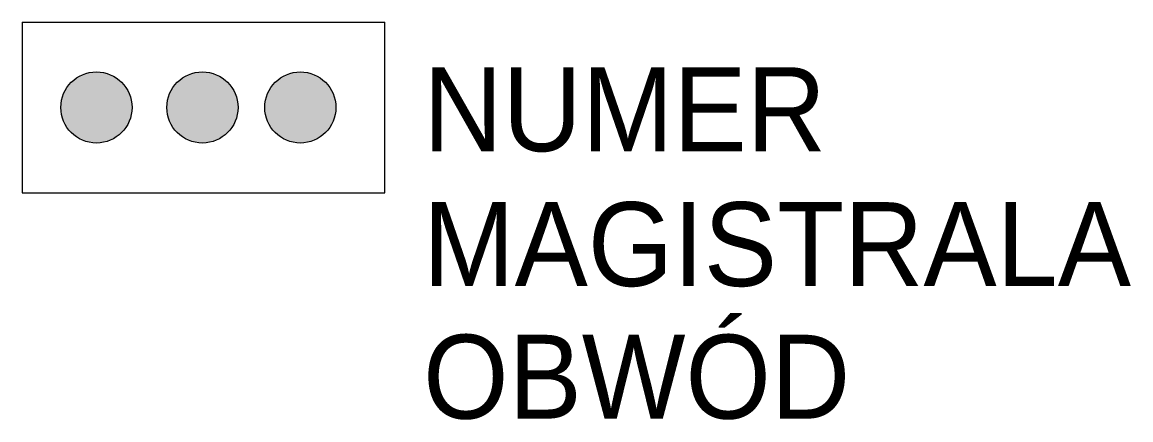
# Model space of a CAD drawing. Header units: millimetres. Extents: x -383 to 1994, y -671 to 182.
import ezdxf

# ---------------------------------------------------------------- set-up
doc = ezdxf.new("R2010")
doc.units = ezdxf.units.MM
doc.styles.get("Standard").update_dxf_attribs({"font": ''})
doc.styles.get('Standard').set_extended_font_data('Dotum')

msp = doc.modelspace()

# ---------------------------------------------------------------- hatches: boundary and pattern name
h = msp.add_hatch(color=256)
h.paths.add_polyline_path([(-147.6, -1.3, 0.414214), (-223.8, 75), (-223.8, -77.5, 0.414214)])
h.paths.add_polyline_path([(-223.8, 75, 0.414214), (-300.1, -1.3, 0.414214), (-223.8, -77.5)])
h = msp.add_hatch(color=256)
h.paths.add_polyline_path([(79.8, -1.3, 0.414214), (3.5, 75), (3.5, -77.5, 0.414214)])
h.paths.add_polyline_path([(3.5, 75, 0.414214), (-72.7, -1.3, 0.414214), (3.5, -77.5)])
h = msp.add_hatch(color=256)
h.paths.add_polyline_path([(289.7, -1.3, 0.414214), (213.4, 75), (213.4, -77.5, 0.414214)])
h.paths.add_polyline_path([(213.4, 75, 0.414214), (137.1, -1.3, 0.414214), (213.4, -77.5)])

# ---------------------------------------------------------------- linework, layer by layer
for p, q in [((-383, 181.7), (-383, -184.2)), ((-383, 181.7), (394.5, 181.7)), ((394.5, -184.2), (394.5, 181.7)), ((-383, -184.2), (394.5, -184.2))]:
    msp.add_line(p, q)
for centre in [(-223.8, -1.3), (3.5, -1.3), (213.4, -1.3)]:
    msp.add_circle(centre, 76.3)

# ---------------------------------------------------------------- texts
at = {"flags": 8}
for tag, p in [('NUMER', (477.1, -95.1)), ('MAGISTRALA', (476.7, -384.4)), ('OBWÓD', (476.7, -668.7))]:
    msp.add_attdef(tag, p, 'xx', height=180, dxfattribs=at)

doc.saveas('drawing.dxf')
